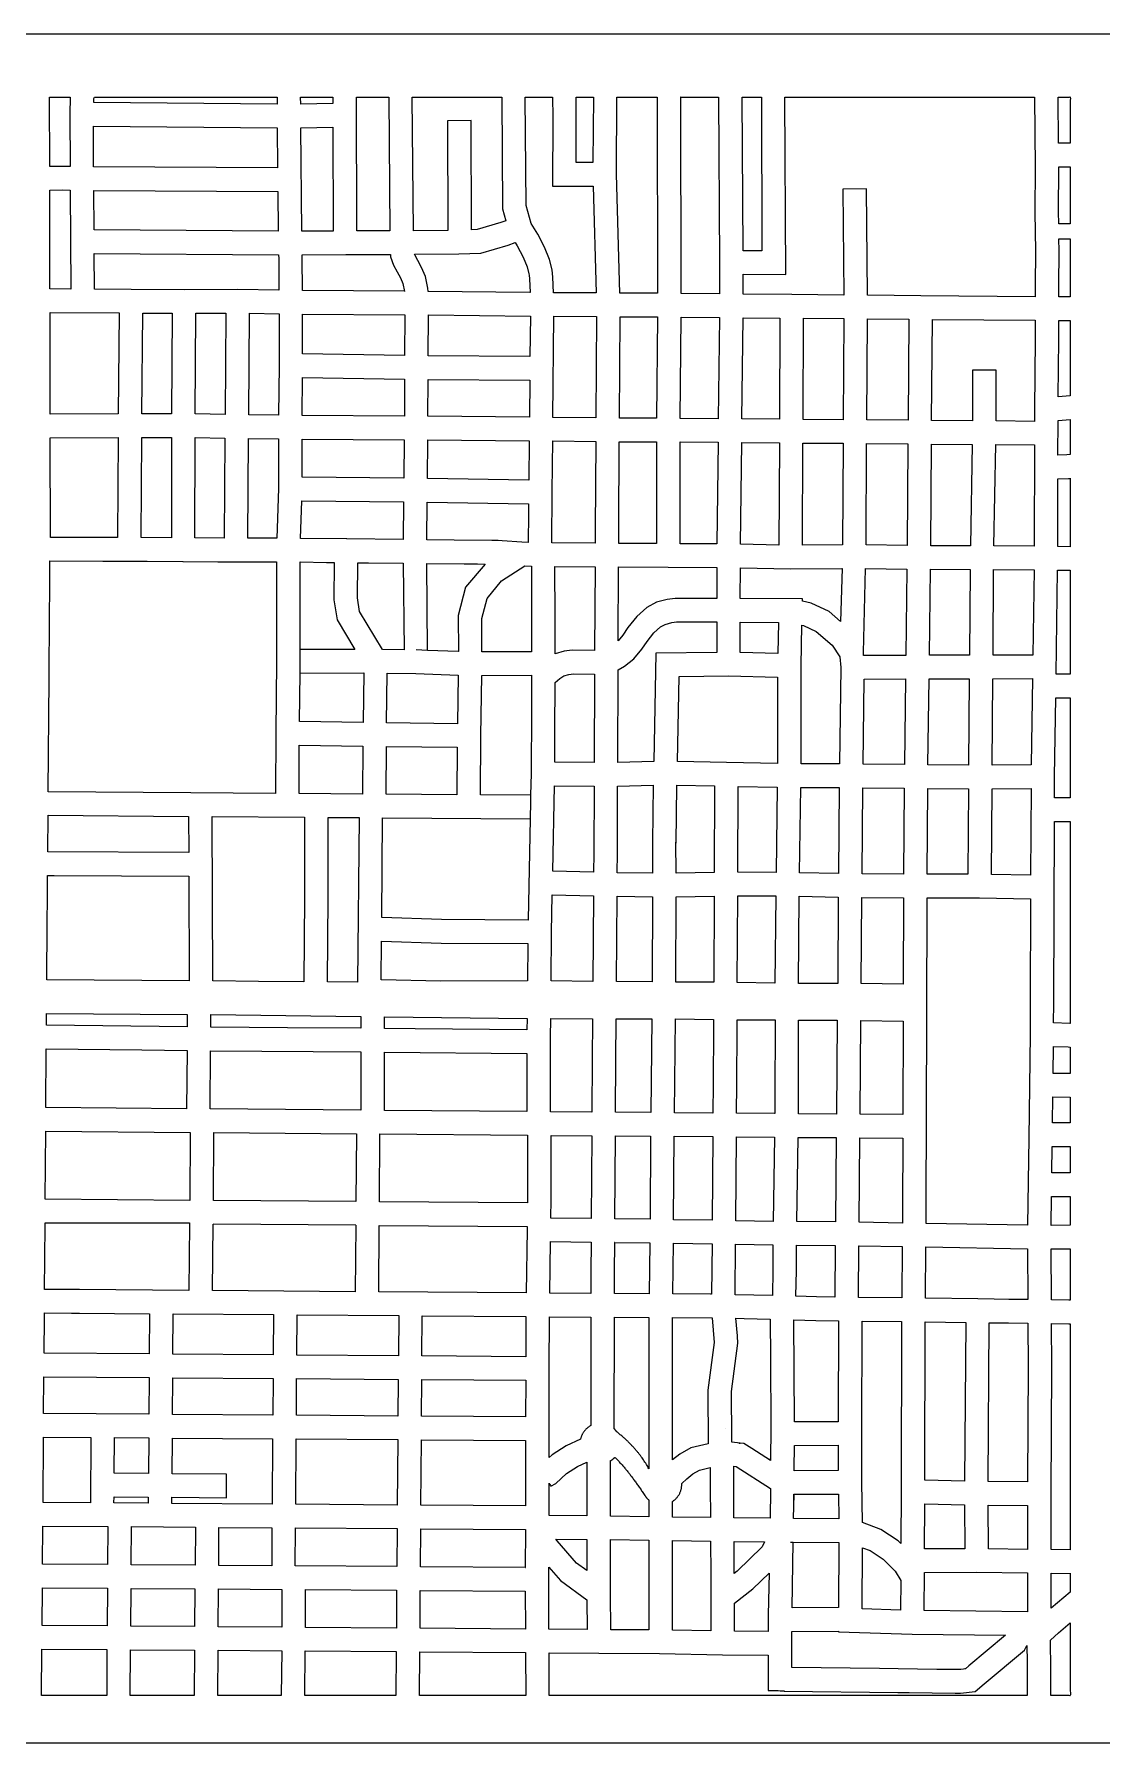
# Model space of a CAD drawing. Header units: millimetres. Extents: x 221 to 753, y -52 to 165.
# Drawn here: x 351.1 to 486.8, y -52.1 to 165.1 of the extents above; entities that cross this region are included whole.
import ezdxf

# ---------------------------------------------------------------- set-up
doc = ezdxf.new("R2010")
doc.units = ezdxf.units.MM
doc.layers.add('Laser$Cut', color=1, linetype='Continuous', true_color=0xff0000)
doc.layers.add('Laser$Outline', color=3, linetype='Continuous', true_color=0x00ff00)

msp = doc.modelspace()

# ---------------------------------------------------------------- linework, layer by layer
at = {"layer": 'Laser$Cut'}
for p, q in [((352.52, 17.02), (352.59, 25.68)), ((352.59, 25.68), (370.95, 25.53)), ((370.95, 25.53), (370.89, 16.89)), ((373.89, 16.87), (373.95, 25.5)), ((373.95, 25.5), (392.06, 25.36)), ((392.06, 25.36), (392, 16.74)), ((352.47, 9.18), (352.5, 14.02)), ((370.86, 13.89), (370.79, 5.43)), ((370.86, 14.02), (370.86, 13.89)), ((373.79, 5.41), (373.86, 13.87)), ((391.98, 13.74), (391.91, 5.28)), ((352.45, 7.79), (352.47, 9.18)), ((352.43, 5.57), (352.44, 7.22)), ((352.44, 7.22), (352.45, 7.79)), ((355.89, 5.55), (352.43, 5.57)), ((356.89, 5.54), (355.89, 5.55)), ((370.79, 5.43), (356.89, 5.54)), ((391.91, 5.28), (373.79, 5.41))]:
    msp.add_line(p, q, dxfattribs=at)
for points in [[(355.71, 157.13), (355.63, 154.97), (355.67, 148.31), (355.67, 148.31), (354.69, 148.33), (353.1, 148.32), (353.06, 157.13)], [(381.98, 157.13), (381.99, 156.22), (358.68, 156.44), (358.7, 156.96), (358.78, 157.13), (358.78, 157.13)], [(389.08, 157.13), (389.08, 156.3), (389.07, 156.3), (384.99, 156.23), (384.99, 156.23), (384.98, 157.13), (384.98, 157.13)], [(396.17, 157.13), (396.33, 140.13), (396.33, 140.13), (396.32, 140.13), (392.12, 140.12), (392.12, 140.12), (392.08, 157.13), (392.07, 157.13)], [(410.53, 157.13), (410.64, 142.95), (411.07, 141.42), (410.43, 141.19), (407.41, 140.29), (406.68, 140.26), (406.64, 154.14), (403.64, 154.13), (403.68, 140.19), (403.68, 140.18), (399.33, 140.15), (399.33, 140.15), (399.17, 157.13)], [(416.99, 157.13), (417.01, 154.59), (416.97, 145.8), (422.17, 145.8), (422.54, 132.23), (422.54, 132.23), (422.54, 132.23), (417.13, 132.27), (417.05, 134.23), (417, 134.71), (416.95, 135.19), (416.62, 136.5), (415.98, 138.07), (415.11, 139.71), (414.29, 141.07), (413.64, 143.37), (413.53, 157.13), (413.53, 157.13)], [(422.18, 157.13), (422.13, 148.8), (419.98, 148.8), (420.01, 154.59), (419.99, 157.13)], [(430.28, 157.13), (430.35, 132.19), (430.35, 132.19), (425.54, 132.21), (425.54, 132.21), (425.54, 132.22), (425.13, 147.32), (425.18, 157.13)], [(438.07, 157.13), (438.22, 136.12), (438.22, 132.12), (438.22, 132.11), (433.35, 132.16), (433.35, 132.17), (433.28, 157.13), (433.27, 157.13)], [(443.53, 157.13), (443.61, 137.6), (441.21, 137.61), (441.07, 157.13)], [(478.25, 157.13), (478.33, 148.18), (478.3, 142.52), (478.36, 137.56), (478.34, 133.17), (478.34, 131.77), (478.34, 131.76), (463.79, 131.87), (457.01, 131.94), (456.88, 145.47), (453.88, 145.44), (454.01, 131.97), (447.41, 132.02), (441.22, 132.09), (441.22, 132.09), (441.22, 134.61), (446.63, 134.59), (446.53, 157.13)], [(482.79, 151.27), (481.3, 151.26), (481.25, 157.13)], [(482.79, 144.03), (482.79, 141.03), (481.32, 141.02), (481.3, 142.53), (481.33, 148.19), (481.32, 148.26), (482.79, 148.27), (482.79, 148.27)], [(482.79, 131.74), (481.34, 131.75), (481.34, 131.75), (481.34, 133.16), (481.36, 137.57), (481.34, 139.13), (482.79, 139.12)], [(398.16, 132.46), (385.21, 132.56), (385.19, 136.65), (385.18, 137.08), (385.18, 137.08), (390.74, 137.12), (396.39, 137.13), (396.4, 136.82), (396.77, 135.78), (397.23, 134.91), (397.65, 134.16), (397.96, 133.42), (398.17, 132.44)], [(482.79, 119.16), (481.25, 119.04), (481.32, 126.33), (481.33, 128.75), (482.79, 128.74), (482.79, 128.74)], [(482.79, 111.7), (482.36, 111.64), (481.22, 111.63), (481.23, 116.03), (481.23, 116.03), (482.79, 116.15), (482.79, 116.15)], [(416.9, 100.46), (416.9, 100.49), (416.95, 106.9), (416.99, 110.31), (417.02, 113.42), (422.48, 113.35), (422.41, 102.2), (422.4, 100.43), (422.4, 100.43), (422.4, 100.43), (416.9, 100.49)], [(482.79, 99.98), (481.2, 100.01), (481.22, 108.62), (482.58, 108.65), (482.79, 108.67), (482.79, 108.68)], [(352.9, 68.84), (352.9, 68.85), (353.01, 83.17), (353.02, 85.58), (353.03, 85.76), (353.04, 86.92), (353.05, 87.67), (353.12, 98.17), (359.83, 98.16), (363.19, 98.16), (365.46, 98.14), (370.02, 98.1), (370.04, 98.1), (374.47, 98.07), (376.73, 98.06), (378.93, 98.06), (381.93, 98.06), (381.93, 85.39), (381.82, 76.3), (381.79, 68.62), (371.04, 68.69), (352.9, 68.84)], [(384.91, 83.9), (392.99, 83.93), (392.91, 77.63), (392.91, 77.63), (384.84, 77.76), (384.84, 77.76), (384.84, 77.76), (384.91, 83.9), (384.93, 85.37), (384.93, 86.9), (384.93, 98.04), (388.26, 97.99), (389.25, 97.98), (389.25, 97.98), (389.18, 93.22), (389.62, 90.68), (391.87, 86.92), (384.93, 86.9)], [(401.12, 86.8), (401.01, 97.86), (405.76, 97.81), (407.44, 97.79), (408.41, 97.78), (405.95, 94.82), (404.99, 91.24), (405.02, 86.67), (405.01, 86.67), (401.12, 86.8), (399.67, 86.85)], [(482.79, 83.76), (480.99, 83.78), (481.18, 97.01), (482.79, 96.98), (482.79, 96.98)], [(448.58, 84.84), (448.68, 90), (448.68, 90), (448.89, 89.96), (450.48, 89.21), (452.52, 87.45), (453.52, 85.97), (453.52, 85.97), (453.63, 84.61), (453.46, 72.36), (453.46, 72.36), (448.57, 72.39), (448.58, 84.85)], [(414.21, 68.38), (407.83, 68.43), (407.9, 75.94), (408, 83.62), (414.33, 83.63), (414.33, 83.63), (414.3, 79.13), (414.26, 71.13), (414.21, 68.38), (414.19, 67.54), (414.15, 65.38), (413.89, 52.53), (413.89, 52.52), (413.89, 52.52), (402.9, 52.58), (395.28, 52.83), (395.4, 65.52), (414.15, 65.38)], [(482.79, 68.05), (480.79, 68.06), (480.8, 70.75), (480.95, 80.78), (482.79, 80.76), (482.79, 80.76)], [(429.7, 62.39), (429.68, 62.39), (429.71, 58.47), (429.71, 58.47), (425.21, 58.54), (425.23, 60.96), (425.26, 69.56), (429.8, 69.67), (429.7, 62.36)], [(432.68, 62.3), (432.7, 62.3), (432.8, 69.64), (432.8, 69.67), (437.59, 69.57), (437.54, 58.57), (432.71, 58.48), (432.68, 62.4)], [(352.88, 65.85), (370.73, 65.7), (370.75, 61.09), (352.85, 61.2), (352.85, 61.2), (352.88, 65.85)], [(482.79, 39.38), (482.74, 39.38), (480.67, 39.44), (480.67, 39.44), (480.68, 41.92), (480.78, 65.06), (482.79, 65.05)], [(482.79, 33.02), (480.61, 33.02), (480.61, 33.03), (480.65, 36.44), (482.53, 36.39), (482.79, 36.36)], [(482.79, 26.75), (480.53, 26.74), (480.53, 26.74), (480.57, 30.03), (482.79, 30.02)], [(482.79, 20.39), (480.45, 20.4), (480.49, 23.74), (482.79, 23.75)], [(482.79, 13.72), (480.37, 13.71), (480.41, 17.4), (482.79, 17.39), (482.79, 17.4)], [(370.89, 16.89), (352.52, 17.02)], [(392, 16.74), (373.89, 16.87)], [(352.5, 14.02), (370.86, 14.02)], [(391.98, 13.74), (373.86, 13.87)], [(477.33, 10.74), (477.33, 10.7), (477.36, 10.7)], [(482.79, 4.21), (482.62, 4.21), (480.39, 4.25), (480.39, 4.26), (480.36, 10.71), (482.79, 10.72), (482.79, 10.72)], [(420.55, -13.48), (418.74, -14.32), (416.94, -15.45), (416.56, -15.8), (416.58, -4.5), (416.6, 2.1), (416.6, 2.1), (421.85, 2.06), (421.85, 2.06), (421.85, 2.06), (421.84, -11.75), (421.84, -11.75)], [(424.84, -12.16), (424.85, 2.04), (424.85, 2.04), (429.24, 2.01), (429.24, 2.01), (429.24, 2.01), (429.24, -17.24)], [(444.71, -16.2), (442.3, -14.65), (441.32, -14.01), (440.82, -13.97), (439.77, -13.87), (439.77, -13.39), (439.74, -7.42), (440.55, -1.28), (440.48, -0.38), (440.48, -0.34), (440.3, 1.9), (441.36, 1.87), (444.65, 1.78), (444.68, -3.18), (444.74, -11.99), (444.73, -11.99), (444.71, -16.2), (444.71, -16.2), (444.71, -15.91)], [(482.79, -27.53), (480.36, -27.51), (480.37, -20.41), (480.43, -4.27), (480.41, 1.25), (482.59, 1.21), (482.79, 1.21)], [(416.77, -19.46), (417.4, -19.12), (418.78, -17.83), (420.17, -16.96), (421.37, -16.41), (421.37, -16.41), (421.34, -23.21), (416.55, -23.19), (416.55, -23.19), (416.55, -19.05)], [(429.24, -21.21), (429.24, -21.21), (429.24, -23.32), (424.34, -23.24), (424.37, -16.2)], [(433.41, -19.09), (434.05, -18.5), (434.84, -17.86), (435.68, -17.39), (437.02, -17.07), (437.03, -19.52), (437.05, -23.42), (437.05, -23.43), (432.24, -23.37), (432.24, -21.38)], [(447.66, -21.68), (447.67, -20.48), (453.33, -20.46), (453.37, -23.61), (447.63, -23.56), (447.69, -20.48)], [(447.24, -26.55), (447.58, -26.56), (453.38, -26.61), (453.35, -34.88), (447.43, -34.9), (447.58, -26.56)], [(482.79, -32.9), (480.34, -34.97), (480.34, -34.97), (480.36, -30.51), (482.79, -30.53), (482.79, -30.52)], [(480.3, -46.07), (480.32, -41.73), (480.28, -40.05), (480.26, -39.49), (480.26, -39.01), (481.3, -38.09), (482.79, -36.83)], [(469.23, -42.7), (469.22, -42.7), (468.88, -42.74), (468.61, -42.76), (468.51, -42.76), (468.47, -42.76), (468.22, -42.76), (465.83, -42.73), (460.9, -42.67), (458.54, -42.64), (447.39, -42.5), (447.41, -37.9), (453.34, -37.88), (453.34, -37.94), (462.69, -38.24), (474.57, -38.37), (474.57, -38.38), (469.91, -42.29), (469.49, -42.65)], [(352.06, -46.07), (352.11, -40.15), (352.11, -40.15), (360.37, -40.21), (360.33, -46.07)], [(363.33, -46.07), (363.37, -40.23), (371.49, -40.29), (371.44, -46.07)], [(374.44, -46.07), (374.45, -46.07), (374.49, -40.31), (382.57, -40.37), (382.5, -46.07)], [(385.5, -46.07), (385.57, -40.39), (397.13, -40.48), (397.09, -46.07)], [(400.09, -46.07), (400.13, -40.5), (413.54, -40.6), (413.55, -40.6), (413.58, -46.07)], [(416.58, -46.07), (416.58, -46.07), (416.55, -40.62), (422.89, -40.69), (430.57, -40.72), (438.58, -40.87), (444.4, -40.91), (444.38, -45.43)], [(446.42, -45.44), (446.42, -45.49), (460.87, -45.67), (462.3, -45.69), (468.18, -45.76), (468.37, -45.76), (468.66, -45.77), (468.75, -45.77), (468.84, -45.76), (470.7, -45.56), (471.85, -44.58), (476.96, -40.28), (477.19, -39.85), (477.27, -39.69), (477.32, -41.76), (477.3, -46.07)]]:
    msp.add_lwpolyline(points, dxfattribs=at)
for points in [[(382.06, 148.15), (382.06, 148.15), (358.67, 148.27), (358.67, 148.28), (358.64, 153.44), (358.64, 153.44), (382.01, 153.22)], [(389.08, 153.3), (389.12, 140.1), (385.14, 140.08), (385.14, 140.08), (385.01, 153.24)], [(355.76, 132.73), (353.12, 132.75), (353.12, 132.76), (353.11, 142.56), (353.11, 145.32), (354.67, 145.33), (355.69, 145.31), (355.69, 145.31), (355.69, 145.31), (355.76, 132.73)], [(358.72, 140.26), (358.72, 140.26), (358.69, 145.27), (382.09, 145.15), (382.14, 140.08), (382.14, 140.08)], [(358.74, 137.26), (382.18, 137.08), (382.19, 136.61), (382.21, 132.59), (377, 132.67), (370.17, 132.65), (363.44, 132.68), (358.77, 132.71), (358.77, 132.71)], [(414.12, 132.3), (401.17, 132.44), (401.15, 132.83), (400.84, 134.32), (400.35, 135.47), (399.86, 136.35), (399.52, 136.99), (399.46, 137.15), (405.08, 137.2), (407.9, 137.31), (411.36, 138.33), (412.24, 138.65), (412.24, 138.65), (412.5, 138.23), (413.26, 136.79), (413.76, 135.56), (413.99, 134.66), (414.01, 134.5), (414.06, 134.01), (414.13, 132.3)], [(353.13, 129.76), (353.13, 129.75), (361.92, 129.69), (361.8, 116.87), (353.14, 116.84), (353.13, 121.02)], [(364.92, 129.68), (368.66, 129.66), (368.57, 116.88), (364.8, 116.88)], [(371.66, 129.66), (375.48, 129.67), (375.38, 116.79), (371.57, 116.85), (371.57, 116.86)], [(378.48, 129.65), (382.23, 129.59), (382.23, 123.01), (382.18, 116.69), (378.38, 116.74), (378.38, 116.74)], [(398.23, 129.46), (398.23, 129.46), (398.19, 124.28), (385.23, 124.48), (385.23, 124.48), (385.23, 129.56)], [(401.19, 124.25), (401.23, 129.44), (401.23, 129.44), (414.17, 129.3), (414.17, 129.3), (414.12, 124.16)], [(422.5, 116.35), (417.05, 116.42), (417.05, 116.42), (417.17, 129.27), (422.57, 129.23), (422.5, 116.35)], [(425.57, 129.21), (430.34, 129.19), (430.22, 116.31), (430.22, 116.31), (425.5, 116.32), (425.5, 116.32)], [(433.34, 129.16), (438.21, 129.11), (438.06, 116.25), (433.22, 116.29), (433.22, 116.3)], [(441.21, 129.09), (445.89, 129.04), (445.83, 116.19), (441.06, 116.23)], [(448.83, 116.16), (448.83, 116.16), (448.89, 129.01), (454.02, 128.97), (453.93, 116.12), (453.93, 116.12)], [(456.93, 116.09), (456.93, 116.09), (457.01, 128.94), (462.26, 128.89), (462.17, 116.05), (462.17, 116.05)], [(465.26, 128.86), (478.33, 128.76), (478.32, 126.36), (478.23, 117.43), (478.23, 115.91), (478.23, 115.91), (473.35, 115.96), (473.38, 122.4), (470.38, 122.41), (470.35, 115.98), (465.17, 116.02)], [(398.18, 121.28), (398.16, 116.58), (398.16, 116.58), (385.18, 116.66), (385.22, 121.48)], [(401.16, 116.56), (401.18, 121.25), (414.09, 121.16), (414.05, 116.45)], [(361.78, 113.87), (361.71, 101.16), (357.44, 101.16), (353.17, 101.17), (353.15, 113.73), (353.15, 113.84)], [(364.71, 101.15), (364.78, 113.88), (368.56, 113.88), (368.56, 113.88), (368.55, 101.11), (368.55, 101.11)], [(371.56, 113.86), (375.35, 113.78), (375.25, 101.07), (375.25, 101.07), (371.55, 101.09), (371.55, 101.09)], [(378.35, 113.74), (382.17, 113.69), (382.16, 107.37), (381.97, 101.06), (381.97, 101.06), (380.14, 101.06), (378.25, 101.06)], [(398.14, 113.58), (398.09, 108.68), (398.09, 108.68), (385.16, 108.83), (385.17, 113.66)], [(401.09, 108.64), (401.14, 113.56), (414.02, 113.45), (413.97, 108.44), (413.97, 108.44), (401.09, 108.64)], [(425.48, 113.32), (430.21, 113.31), (430.19, 100.37), (425.4, 100.4), (425.41, 102.16)], [(433.21, 113.29), (438.03, 113.25), (437.88, 100.33), (433.19, 100.35)], [(440.88, 100.29), (441.03, 113.23), (445.82, 113.19), (445.77, 100.19), (445.77, 100.19)], [(448.82, 113.16), (453.91, 113.12), (453.83, 100.21), (448.77, 100.17)], [(456.91, 113.1), (456.91, 113.09), (462.15, 113.05), (462.15, 113.05), (462.15, 113.05), (462.06, 100.14), (462.06, 100.13), (456.83, 100.2), (456.83, 100.21)], [(465.15, 113.02), (465.15, 113.02), (470.32, 112.98), (470.09, 100.08), (470.08, 100.08), (465.06, 100.11)], [(473.09, 100.07), (473.32, 112.96), (478.23, 112.92), (478.2, 100.05), (478.2, 100.05), (473.09, 100.07)], [(384.97, 101.04), (384.97, 101.04), (385.12, 105.83), (398.06, 105.68), (398.01, 100.89), (390.87, 100.96), (390.79, 100.96)], [(401.06, 105.64), (413.94, 105.44), (413.93, 104.15), (413.9, 100.53), (413.09, 100.54), (410.6, 100.71), (410.09, 100.75), (409.93, 100.76), (409.28, 100.77), (404.51, 100.82), (401.01, 100.86)], [(398.01, 97.89), (398.12, 86.87), (395.37, 86.92), (392.48, 91.75), (392.19, 93.46), (392.25, 97.94), (393.6, 97.93)], [(414.33, 86.64), (414.33, 86.63), (408.02, 86.62), (408, 90.86), (408.68, 93.41), (410.52, 95.63), (413.46, 97.53), (414.3, 97.52)], [(422.34, 86.77), (419.5, 86.81), (418.47, 86.69), (417.33, 86.37), (417.32, 91.05), (417.3, 97.48), (422.39, 97.43), (422.34, 86.78)], [(425.35, 88.03), (425.39, 97.4), (431.68, 97.36), (437.86, 97.33), (437.85, 93.41), (432.56, 93.41), (431.57, 93.28), (430.19, 92.91), (428.99, 92.25), (427.71, 91.1), (426.58, 89.73), (425.93, 88.74), (425.35, 88.03)], [(453.77, 97.21), (453.78, 97.21), (453.59, 90.48), (452.13, 91.75), (449.86, 92.82), (448.74, 93.06), (448.74, 93.06), (448.74, 93.34), (440.85, 93.4), (440.86, 97.29), (447.25, 97.16)], [(456.78, 97.2), (462.03, 97.14), (461.88, 86.18), (461.89, 86.17), (456.52, 86.16), (456.49, 86.52)], [(470.05, 97.08), (470.05, 97.09), (469.97, 86.19), (464.88, 86.18), (464.88, 86.18), (465.03, 97.11)], [(473.05, 97.07), (478.18, 97.05), (478.02, 86.2), (472.97, 86.19), (473.05, 97.07)], [(425.33, 84.31), (426.12, 84.78), (427.34, 85.73), (428.35, 86.96), (429, 87.95), (429.88, 89.02), (430.73, 89.78), (431.32, 90.1), (432.17, 90.33), (432.76, 90.41), (437.85, 90.41), (437.85, 86.55), (437.85, 86.55), (437.85, 86.55), (430.13, 86.46), (429.86, 72.67), (425.28, 72.56)], [(440.85, 86.53), (440.85, 90.4), (445.69, 90.36), (445.61, 86.41)], [(395.91, 77.59), (395.91, 77.59), (395.99, 83.9), (399.6, 83.85), (405, 83.67), (404.92, 77.48), (404.92, 77.48), (404.91, 77.48)], [(419.65, 83.8), (422.33, 83.77), (422.28, 72.53), (422.28, 72.53), (417.27, 72.59), (417.27, 72.59), (417.29, 76.49), (417.32, 82.71), (417.32, 82.71), (417.92, 83.23), (418.44, 83.56), (419.05, 83.73)], [(445.58, 83.41), (445.57, 72.43), (439.12, 72.53), (432.86, 72.67), (432.86, 72.68), (433.07, 83.49), (439.36, 83.56)], [(461.84, 83.17), (461.84, 83.17), (461.7, 72.29), (461.7, 72.28), (456.46, 72.33), (456.61, 83.16)], [(464.85, 83.18), (464.85, 83.18), (469.95, 83.19), (469.87, 72.22), (469.87, 72.22), (464.7, 72.26)], [(472.87, 72.22), (472.95, 83.19), (477.98, 83.21), (477.82, 72.26), (477.82, 72.26)], [(384.81, 74.76), (392.89, 74.63), (392.86, 68.54), (384.79, 68.59)], [(395.88, 74.59), (395.88, 74.59), (404.88, 74.48), (404.89, 74.48), (404.89, 74.48), (404.83, 68.45), (395.86, 68.51)], [(417.23, 69.59), (422.27, 69.53), (422.23, 61), (422.21, 58.6), (417.01, 58.74)], [(445.39, 58.58), (440.54, 58.6), (440.59, 69.51), (445.55, 69.43), (445.39, 58.59)], [(453.32, 58.42), (448.39, 58.54), (448.55, 69.39), (453.43, 69.36)], [(461.59, 58.36), (456.32, 58.38), (456.32, 58.38), (456.43, 69.33), (461.67, 69.28), (461.59, 58.36)], [(469.78, 58.34), (464.59, 58.36), (464.59, 58.36), (464.67, 69.26), (469.85, 69.22)], [(477.75, 58.23), (472.78, 58.31), (472.78, 58.31), (472.85, 69.22), (477.8, 69.26), (477.75, 58.23)], [(373.73, 65.68), (385.48, 65.59), (385.46, 55.39), (385.4, 44.68), (379.62, 44.72), (373.82, 44.78), (373.82, 44.78)], [(388.4, 44.66), (388.4, 44.66), (388.4, 44.66), (388.46, 55.38), (388.48, 65.57), (392.4, 65.54), (392.2, 44.62)], [(352.73, 47.54), (352.76, 49.38), (352.82, 58.2), (353.66, 58.2), (370.77, 58.09), (370.82, 44.8), (352.72, 44.93), (352.72, 44.93), (352.72, 44.94), (352.72, 46.39)], [(422.19, 55.6), (422.11, 44.73), (416.8, 44.78), (416.8, 44.78), (416.86, 51), (416.9, 53.31), (416.95, 55.74)], [(425.11, 44.7), (425.19, 55.54), (429.71, 55.47), (429.65, 44.66), (429.65, 44.66)], [(437.53, 55.57), (437.47, 44.61), (437.47, 44.61), (432.65, 44.64), (432.65, 44.64), (432.71, 55.48)], [(445.35, 55.58), (445.35, 55.58), (445.26, 44.49), (445.26, 44.49), (440.47, 44.58), (440.47, 44.58), (440.47, 44.58), (440.53, 55.6)], [(453.3, 55.42), (453.23, 44.46), (448.26, 44.46), (448.35, 55.54)], [(456.3, 55.38), (461.58, 55.36), (461.55, 44.39), (461.55, 44.39), (456.23, 44.44)], [(464.58, 55.36), (464.58, 55.36), (471.25, 55.33), (477.74, 55.23), (477.68, 41.93), (477.67, 37.99), (477.51, 24.79), (477.37, 13.73), (464.46, 13.96), (464.46, 16.01), (464.54, 40.12)], [(395.25, 49.83), (395.25, 49.83), (402.84, 49.58), (413.84, 49.53), (413.8, 44.79), (413.8, 44.79), (402.8, 44.77), (395.2, 44.92)], [(370.58, 40.53), (370.56, 38.94), (352.68, 39.16), (352.69, 40.18), (352.69, 40.63)], [(373.56, 38.91), (373.58, 40.5), (392.64, 40.27), (392.64, 38.76), (392.64, 38.76), (392.63, 38.76), (383.33, 38.83)], [(413.76, 40.02), (413.74, 38.56), (399.53, 38.7), (395.64, 38.73), (395.63, 40.23)], [(422, 28.12), (422, 28.11), (416.73, 28.16), (416.73, 37.04), (416.74, 37.58), (416.76, 40), (422.08, 39.98), (422.04, 34.7)], [(425.08, 39.98), (429.62, 39.98), (429.49, 28.05), (429.49, 28.05), (429.48, 28.05), (424.99, 28.09), (425, 28.09), (425.04, 34.66)], [(437.44, 39.87), (437.45, 39.87), (437.4, 30.64), (437.36, 29.05), (437.37, 27.99), (437.37, 27.99), (432.49, 28.03), (432.49, 28.03), (432.49, 28.03), (432.62, 39.95)], [(440.45, 39.84), (445.27, 39.83), (445.23, 29.6), (445.23, 28.3), (445.23, 27.93), (445.23, 27.92), (445.22, 27.92), (440.37, 27.96), (440.36, 29.03), (440.4, 30.6)], [(448.27, 39.81), (453.18, 39.79), (453.08, 27.86), (448.23, 27.9), (448.23, 27.9), (448.23, 28.29), (448.23, 29.6)], [(456.08, 27.84), (456.18, 39.76), (461.54, 39.67), (461.5, 27.8), (461.5, 27.79), (456.08, 27.84)], [(352.61, 28.68), (352.66, 36.16), (364.8, 36.01), (370.54, 35.94), (370.54, 35.94), (370.48, 28.53), (370.48, 28.53)], [(373.48, 28.51), (373.48, 28.51), (373.54, 35.91), (386.56, 35.81), (392.63, 35.76), (392.62, 32.76), (392.62, 28.36), (392.62, 28.35)], [(395.62, 28.33), (395.62, 28.33), (395.62, 32.75), (395.63, 35.73), (413.73, 35.56), (413.73, 28.18)], [(395.06, 25.33), (413.83, 25.18), (413.8, 16.58), (395, 16.71)], [(416.8, 16.56), (416.83, 25.15), (421.98, 25.11), (421.98, 25.11), (421.91, 14.59), (421.91, 14.59), (416.78, 14.64), (416.79, 15.06)], [(429.38, 14.48), (429.38, 14.48), (424.9, 14.55), (424.98, 25.09), (429.46, 25.05)], [(432.46, 25.03), (432.46, 25.03), (437.37, 24.99), (437.29, 14.35), (437.29, 14.35), (432.38, 14.43), (432.38, 14.43), (432.38, 14.43)], [(445.19, 24.93), (445.19, 24.93), (445.04, 14.22), (440.29, 14.3), (440.29, 14.3), (440.29, 14.31), (440.37, 24.96)], [(453.05, 24.86), (453.05, 24.86), (453.05, 24.86), (452.96, 14.14), (452.96, 14.14), (448.04, 14.19), (448.04, 14.19), (448.19, 24.9)], [(456.05, 24.84), (461.49, 24.79), (461.46, 16.01), (461.46, 14.01), (455.96, 14.11), (455.96, 14.11), (456.05, 24.84)], [(413.63, 5.12), (413.63, 5.12), (394.91, 5.26), (394.98, 13.71), (413.75, 13.58), (413.75, 13.18)], [(421.86, 5.06), (421.86, 5.06), (416.63, 5.1), (416.63, 5.1), (416.72, 11.64), (421.89, 11.59), (421.86, 7.8)], [(429.26, 5.01), (429.26, 5.01), (424.86, 5.04), (424.86, 7.78), (424.89, 11.55), (424.88, 11.55), (429.35, 11.48)], [(432.26, 4.99), (432.26, 4.99), (432.35, 11.43), (432.35, 11.43), (437.26, 11.35), (437.19, 4.95), (437.05, 4.95)], [(444.93, 4.78), (444.93, 4.78), (440.19, 4.9), (440.26, 11.3), (440.26, 11.3), (445, 11.22), (445, 11.22), (444.98, 8)], [(452.88, 4.57), (452.88, 4.57), (450.52, 4.61), (447.93, 4.69), (447.98, 7.97), (448, 11.19), (448.01, 11.19), (452.93, 11.14)], [(461.38, 4.5), (461.38, 4.5), (455.88, 4.54), (455.93, 11.11), (455.94, 11.11), (461.44, 11.01)], [(464.38, 4.46), (464.38, 4.46), (464.44, 10.96), (477.36, 10.73), (477.39, 4.29), (477.39, 4.28), (474.98, 4.3), (473.13, 4.33), (471.03, 4.35)], [(365.75, -2.63), (365.75, -2.64), (352.38, -2.54), (352.41, 1.98), (352.42, 2.57), (355.86, 2.55), (356.86, 2.54), (365.79, 2.47)], [(368.75, -2.66), (368.75, -2.66), (368.79, 2.45), (381.53, 2.36), (381.49, -2.75), (381.49, -2.75)], [(384.49, -2.77), (384.49, -2.77), (384.53, 2.33), (397.44, 2.24), (397.44, 2.24), (397.4, -2.87), (397.4, -2.87)], [(413.6, 2.12), (413.6, 2.12), (413.59, -2.99), (413.58, -2.99), (400.4, -2.89), (400.44, 2.21), (400.44, 2.22)], [(432.24, 1.99), (432.24, 1.99), (437.29, 1.95), (437.29, 1.95), (437.29, 1.95), (437.54, -1.2), (436.74, -7.23), (436.77, -14.05), (434.58, -14.57), (433.15, -15.37), (432.24, -16.1), (432.24, -16.1)], [(447.65, 1.69), (447.65, 1.69), (450.45, 1.61), (453.35, 1.56), (453.3, -11.25), (453.3, -11.25), (447.74, -11.27)], [(456.35, 1.53), (461.36, 1.5), (461.3, -20.16), (461.27, -26.75), (461.27, -26.75), (460.91, -26.39), (458.71, -24.94), (456.37, -24.08), (456.31, -18.91), (456.3, -12.7)], [(464.36, 1.46), (469.5, 1.38), (469.36, -18.81), (469.36, -18.81), (469.36, -18.81), (464.31, -18.7)], [(472.36, -18.85), (472.36, -18.85), (472.5, 1.34), (473.09, 1.33), (474.94, 1.3), (477.41, 1.29), (477.43, -4.27), (477.37, -18.89)], [(352.36, -5.54), (352.36, -5.54), (365.73, -5.64), (365.7, -10.3), (365.7, -10.3), (352.32, -10.2), (352.32, -10.2)], [(381.47, -5.75), (381.44, -10.41), (381.44, -10.41), (368.7, -10.32), (368.73, -5.66)], [(384.44, -10.43), (384.47, -5.77), (397.38, -5.87), (397.35, -10.52), (397.35, -10.53)], [(413.57, -10.65), (413.57, -10.65), (400.35, -10.55), (400.35, -10.55), (400.38, -5.89), (413.58, -5.98)], [(352.24, -21.51), (352.24, -21.51), (352.3, -13.2), (358.32, -13.24), (358.26, -21.56)], [(365.68, -13.29), (365.64, -17.84), (361.29, -17.81), (361.32, -13.26)], [(381.35, -21.72), (381.35, -21.72), (368.62, -21.63), (368.62, -21.63), (368.62, -20.86), (375.55, -20.91), (375.57, -17.91), (368.64, -17.86), (368.64, -17.86), (368.68, -13.32), (381.41, -13.41), (381.42, -13.41)], [(384.35, -21.75), (384.41, -13.43), (397.32, -13.52), (397.26, -21.84), (384.35, -21.75)], [(413.55, -21.96), (413.55, -21.96), (400.26, -21.86), (400.32, -13.55), (413.57, -13.64)], [(453.3, -14.25), (453.31, -17.46), (447.7, -17.48), (447.7, -17.48), (447.7, -17.3), (447.73, -14.27), (447.73, -14.26), (447.72, -14.27)], [(440.05, -23.46), (440.05, -23.46), (440.04, -20.61), (440.02, -16.91), (440.31, -16.93), (444.7, -19.76), (444.7, -19.92), (444.63, -23.52), (440.05, -23.46)], [(365.62, -20.84), (365.62, -21.61), (365.62, -21.61), (361.26, -21.58), (361.26, -21.58), (361.27, -20.81)], [(469.39, -27.39), (464.27, -27.41), (464.27, -27.41), (464.29, -21.7), (464.29, -21.7), (469.36, -21.81)], [(477.37, -21.89), (477.36, -27.48), (472.39, -27.41), (472.39, -27.41), (472.36, -21.85)], [(360.45, -29.4), (360.45, -29.41), (352.18, -29.35), (352.18, -29.34), (352.22, -24.51), (360.48, -24.57)], [(371.6, -24.65), (371.6, -24.65), (371.57, -29.48), (371.57, -29.49), (363.45, -29.43), (363.45, -29.42), (363.48, -24.59)], [(381.3, -29.56), (381.3, -29.56), (374.57, -29.51), (374.57, -29.51), (374.57, -29.5), (374.6, -24.68), (381.33, -24.72)], [(384.33, -24.75), (397.24, -24.84), (397.21, -29.67), (384.3, -29.58), (384.3, -29.58)], [(413.54, -24.96), (413.54, -24.96), (413.53, -29.79), (413.54, -29.79), (400.21, -29.7), (400.24, -24.86), (413.54, -24.96)], [(421.34, -30.18), (421.34, -30.18), (420.04, -29.22), (417.6, -26.41), (417.42, -26.2), (421.34, -26.21)], [(424.34, -26.24), (424.34, -26.24), (429.24, -26.32), (429.24, -37.71), (424.39, -37.69), (424.34, -33.14)], [(432.24, -37.75), (432.24, -26.37), (437.06, -26.43), (437.09, -30.59), (437.11, -33.56), (437.11, -35.46), (437.1, -37.84), (437.1, -37.84), (432.24, -37.75)], [(440.06, -26.46), (443.94, -26.51), (443.64, -27.15), (440.47, -30.24), (440.09, -30.53), (440.08, -29.36)], [(460.52, -30.26), (461.25, -31.44), (461.23, -35.18), (461.23, -35.19), (456.35, -35.03), (456.38, -27.28), (457.35, -27.63), (459, -28.72)], [(421.34, -33.91), (421.35, -33.91), (421.39, -37.67), (416.54, -37.62), (416.53, -31.31), (416.53, -29.76), (416.53, -29.76), (417.99, -31.44)], [(477.36, -30.48), (477.34, -35.4), (464.23, -35.25), (464.23, -35.25), (464.25, -30.41), (470.89, -30.39)], [(352.16, -32.35), (360.43, -32.41), (360.39, -37.21), (360.39, -37.21), (352.13, -37.15), (352.13, -37.15), (352.13, -37.14), (352.16, -32.35)], [(371.54, -32.49), (371.54, -32.49), (371.51, -37.29), (371.51, -37.29), (371.51, -37.29), (363.39, -37.23), (363.43, -32.43)], [(382.58, -32.57), (382.58, -37.37), (374.51, -37.31), (374.51, -37.31), (374.54, -32.51), (374.55, -32.51), (382.58, -32.57)], [(444.41, -37.91), (440.1, -37.88), (440.11, -34.3), (442.44, -32.51), (444.51, -30.49), (444.41, -35.81)], [(397.18, -32.67), (397.15, -37.48), (385.58, -37.4), (385.58, -32.59)], [(413.53, -32.79), (413.54, -37.6), (400.15, -37.5), (400.18, -32.7)]]:
    msp.add_lwpolyline(points, close=True, dxfattribs=at)
for points, degree in [([(353.06, 157.13), (354.38, 157.13), (355.71, 157.13)], 2), ([(358.78, 157.13), (370.38, 157.13), (381.98, 157.13)], 2), ([(384.98, 157.13), (387.03, 157.13), (389.08, 157.13)], 2), ([(392.07, 157.13), (394.12, 157.13), (396.17, 157.13)], 2), ([(399.17, 157.13), (404.85, 157.13), (410.53, 157.13)], 2), ([(413.53, 157.13), (415.26, 157.13), (416.99, 157.13)], 2), ([(420, 157.13), (421.09, 157.13), (422.18, 157.13)], 2), ([(425.18, 157.13), (427.73, 157.13), (430.28, 157.13)], 2), ([(433.27, 157.13), (435.67, 157.13), (438.07, 157.13)], 2), ([(441.07, 157.13), (442.3, 157.13), (443.53, 157.13)], 2), ([(446.53, 157.13), (462.39, 157.13), (478.25, 157.13)], 2), ([(482.79, 148.27), (482.79, 146.15), (482.79, 144.03)], 2), ([(482.79, 139.12), (482.79, 135.43), (482.79, 131.74)], 2), ([(482.79, 128.74), (482.79, 123.95), (482.79, 119.16)], 2), ([(482.79, 116.15), (482.79, 113.93), (482.79, 111.7)], 2), ([(482.79, 108.68), (482.79, 104.33), (482.79, 99.98)], 2), ([(482.79, 96.98), (482.79, 90.37), (482.79, 83.76)], 2), ([(448.58, 84.85), (448.58, 84.84), (448.58, 84.84), (448.58, 84.84)], 3), ([(482.79, 80.76), (482.79, 74.41), (482.79, 68.05)], 2), ([(482.79, 65.05), (482.79, 52.22), (482.79, 39.38)], 2), ([(352.72, 46.38), (352.72, 46.38), (352.72, 46.38)], 2), ([(370.81, 46.07), (370.81, 46.07), (370.81, 46.07)], 2), ([(482.79, 36.35), (482.79, 34.69), (482.79, 33.02)], 2), ([(482.79, 30.01), (482.79, 28.38), (482.79, 26.75)], 2), ([(482.79, 23.75), (482.79, 22.07), (482.79, 20.39)], 2), ([(482.79, 17.4), (482.79, 15.56), (482.79, 13.72)], 2), ([(416.8, 16.55), (416.8, 16.55), (416.8, 16.55)], 2), ([(482.79, 10.72), (482.79, 7.47), (482.79, 4.21)], 2), ([(437.05, 4.95), (437.05, 4.95), (437.05, 4.95)], 2), ([(482.79, 1.21), (482.79, -13.16), (482.79, -27.53)], 2), ([(429.24, -17.24), (427.88, -14.7), (425.14, -12.52)], 2), ([(438.99, -12.15), (438.99, -12.15), (438.99, -12.16), (438.99, -12.17)], 3), ([(440.66, -13.94), (440.66, -13.94), (440.69, -13.95), (440.69, -13.95)], 3), ([(440.69, -13.95), (440.7, -13.95), (440.72, -13.95), (440.73, -13.96)], 3), ([(440.73, -13.96), (440.74, -13.96), (440.76, -13.96), (440.76, -13.96)], 3), ([(440.76, -13.96), (440.76, -13.96), (440.79, -13.96), (440.79, -13.96)], 3), ([(440.79, -13.96), (440.8, -13.96), (440.81, -13.97), (440.82, -13.97)], 3), ([(424.9, -15.78), (426.61, -17.41), (428.72, -20.63)], 2), ([(416.55, -19.05), (416.63, -19.18), (416.7, -19.32), (416.77, -19.46)], 3), ([(447.71, -17.48), (447.71, -17.48), (447.71, -17.48)], 2), ([(482.79, -30.52), (482.79, -31.71), (482.79, -32.9)], 2), ([(469.43, -42.66), (469.43, -42.66), (469.4, -42.67), (469.23, -42.7)], 3), ([(469.49, -42.65), (469.46, -42.66), (469.44, -42.66), (469.43, -42.66)], 3), ([(444.38, -45.43), (445.06, -45.43), (445.74, -45.44), (446.42, -45.44)], 3), ([(360.33, -46.07), (356.19, -46.07), (352.06, -46.07)], 2), ([(371.44, -46.07), (367.39, -46.07), (363.33, -46.07)], 2), ([(382.5, -46.07), (378.47, -46.07), (374.44, -46.07)], 2), ([(397.09, -46.07), (391.3, -46.07), (385.51, -46.07)], 2), ([(413.58, -46.07), (406.83, -46.07), (400.09, -46.07)], 2), ([(477.3, -46.07), (446.94, -46.07), (416.58, -46.07)], 2)]:
    msp.add_open_spline(points, degree=degree, dxfattribs=at)
for points, knots in [([(481.25, 157.13), (482.02, 157.13), (482.79, 157.13), (482.79, 154.2), (482.79, 151.27)], [-458.738384, -458.738384, -458.738384, -457.2, -457.2, -451.338172, -451.338172, -451.338172]), ([(482.79, -36.83), (482.79, -41.45), (482.79, -46.07), (481.55, -46.07), (480.3, -46.07)], [-263.235337, -263.235337, -263.235337, -254, -254, -251.509585, -251.509585, -251.509585])]:
    msp.add_open_spline(points, degree=2, knots=knots, dxfattribs=at)
for points, weights in [([(421.84, -11.75), (420.79, -12.32), (420.55, -13.48)], [0.887394957013, 0.812226731684, 0.904020698029]), ([(421.84, -11.75), (421.84, -11.75), (421.84, -11.75)], [0.887451692383, 0.887423312818, 0.887394957013]), ([(425.14, -12.52), (425.01, -12.33), (424.84, -12.16)], [0.869469041018, 0.858640663244, 0.855179484553]), ([(424.37, -16.2), (424.67, -16.03), (424.9, -15.78)], [0.880544384026, 0.859857733935, 0.855025909383]), ([(429.24, -17.24), (429.24, -17.24), (429.24, -17.24)], [0.862652795965, 0.862654625029, 0.862656454462]), ([(432.24, -21.38), (433.49, -20.58), (433.41, -19.09)], [0.875613642064, 0.80080476778, 0.979681472693]), ([(428.72, -20.63), (428.93, -20.96), (429.24, -21.21)], [0.874156754666, 0.853751820331, 0.853555301658]), ([(429.24, -21.21), (429.24, -21.21), (429.24, -21.21)], [0.853555301658, 0.853554798328, 0.853554427564])]:
    msp.add_rational_spline(points, weights, degree=2, dxfattribs=at)
at = {"layer": 'Laser$Outline'}
msp.add_lwpolyline([(752.79, -52.07), (752.79, 165.13), (220.79, 165.13), (220.79, -52.07)], close=True, dxfattribs=at)

doc.saveas('drawing.dxf')
